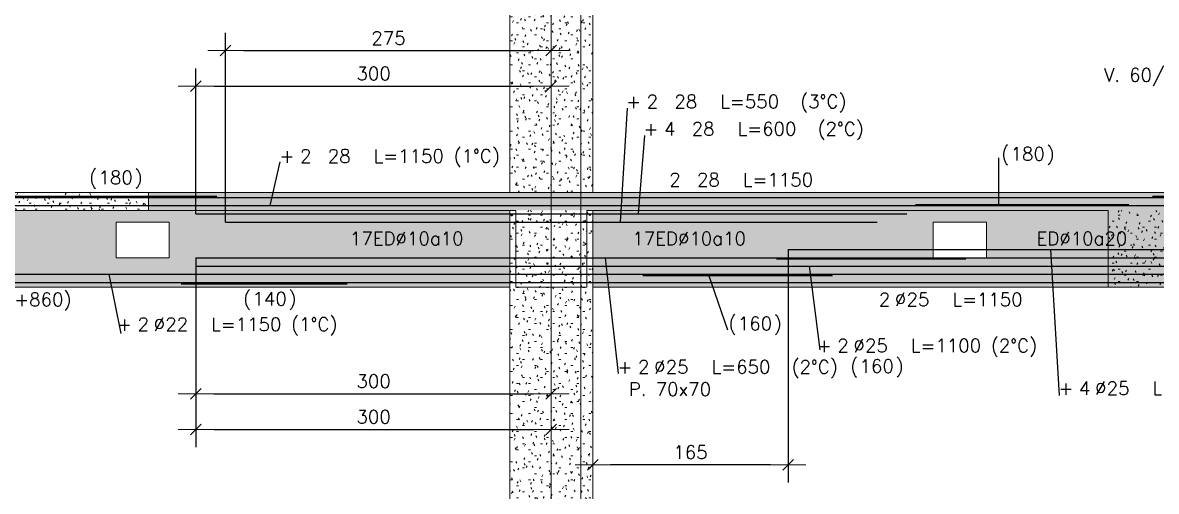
# Model space of a CAD drawing. Extents: x -3544 to 11711, y -11366 to 8565.
# Drawn here: x 941 to 1898, y 2371 to 2767 of the extents above; entities that cross this region are included whole.
import ezdxf
from ezdxf.enums import TextEntityAlignment as Align

# ---------------------------------------------------------------- set-up
doc = ezdxf.new("R2010")
doc.units = 0
doc.header["$LTSCALE"] = 30
doc.header["$MEASUREMENT"] = 0
doc.linetypes.add('EJE2$0$RLE-PROYECCION', pattern=[0.71438, 0.47625, -0.23813])
doc.layers.get('0').update_dxf_attribs({"linetype": 'CONTINUOUS'})
doc.layers.add('EJE2$0$RLA-ACHURADO', color=30, linetype='EJE2$0$RLE-PROYECCION', lineweight=15, transparency=0.7)
for name, color, linetype, lineweight in [('EJE2$0$RLA-CONTORNO', 30, 'CONTINUOUS', 15), ('EJE2$0$RLA-COTAS', 7, 'CONTINUOUS', 9), ('EJE2$0$RLA-EJES', 1, 'CONTINUOUS', 9), ('EJE2$0$RLA-TEXTOS-1', 9, 'CONTINUOUS', 9)]:
    doc.layers.add(name, color=color, linetype=linetype, lineweight=lineweight)
doc.layers.add('EJE2$0$RLA-FE', color=7, linetype='CONTINUOUS')
doc.layers.add('EJE2$0$RLA-TEXTOS-FE', color=9, linetype='CONTINUOUS')
doc.styles.add('EJE2$0$RomanS', font='romans.shx', dxfattribs={"height": 11.25})
doc.dimstyles.new('EJE2$0$ING-50', dxfattribs={"dimscale": 50, "dimtxt": 0.27, "dimasz": 0.3, "dimexe": 0, "dimexo": 0, "dimgap": 0.1, "dimtad": 1, "dimdec": 1, "dimzin": 12, "dimdsep": 46, "dimtxsty": 'EJE2$0$RomanS', "dimblk": 'EJE2$0$TICK1', "dimblk1": 'EJE2$0$TICK1', "dimblk2": 'EJE2$0$TICK1', "dimcen": 0.09, "dimclrd": 2, "dimclre": 1, "dimclrt": 3, "dimadec": 0, "dimazin": 0, "dimtfac": 1, "dimtdec": 0, "dimtix": 1, "dimtmove": 2, "dimatfit": 3, "dimldrblk": 'EJE2$0$TICK1', "dimfxl": 0, "dimfxlon": 1, "dimtolj": 1, "dimtzin": 0, "dimarcsym": 0})
pattern_1 = [(0, (-1898.762, -1266.802), (20.32, 5.08), [1.676, -13.564, 1.676, -13.564, -81.28]), (0, (-1898.762, -1266.802), (20.32, 5.08), [-30.48, 1.676, -28.804, 1.676, -13.564, -35.56]), (0, (-1898.762, -1266.802), (20.32, 5.08), [-76.2, 1.676, -8.484, 1.676, -23.724]), (120, (-1891.142, -1264.262), (-14.559409, 15.057636), [1.676, -13.564, 1.676, -13.564, -81.28]), (120, (-1891.142, -1264.262), (-14.559409, 15.057636), [-30.48, 1.676, -28.804, 1.676, -13.564, -35.56]), (120, (-1891.142, -1264.262), (-14.559409, 15.057636), [-76.2, 1.676, -8.484, 1.676, -23.724]), (240, (-1888.602, -1254.102), (-5.760591, -20.137636), [1.676, -13.564, 1.676, -13.564, -81.28]), (240, (-1888.602, -1254.102), (-5.760591, -20.137636), [-30.48, 1.676, -28.804, 1.676, -13.564, -35.56]), (240, (-1888.602, -1254.102), (-5.760591, -20.137636), [-76.2, 1.676, -8.484, 1.676, -23.724])]

# ---------------------------------------------------------------- blocks, each defined once
blk = doc.blocks.new('*U34')
at = {"layer": 'EJE2$0$RLA-FE'}
for p, q in [((0, -50), (0, 0)), ((0, 0), (668.21, 0)), ((668.21, 0), (718.21, 0)), ((718.21, 0), (750, 0)), ((750, 0), (750, 0))]:
    blk.add_line(p, q, dxfattribs=at)
at = {"layer": 'EJE2$0$RLA-FE', "color": 3, "style": 'EJE2$0$RomanS', "flags": 8}
for tag, p in [('F=', (283.44, 9.32)), ('NUM', (297.85, 9.32))]:
    blk.add_attdef(tag, text='', height=11.25, dxfattribs=at).set_placement(p, align=Align.RIGHT)
at = {"layer": 'EJE2$0$RLA-FE', "color": 3, "style": 'EJE2$0$RomanS'}
for tag, p, flags in [('PHI', (301.74, 9.54), 14), ('DIAM', (311.6, 9.32), 12), ('MINUS', (333.62, 9.32), 13), ('MARK', (347.01, 9.32), 13), ('TEXTO_FE1', (350.31, 9.32), 8), ('TEXTO_FE2', (417.83, 9.34), 8), ('TIPO', (373.8, -75.78), 13), ('NVECES', (359.93, -94.72), 13), ('NUMFE', (363.86, -114.48), 13), ('CAPA', (372.06, -133.6), 13), ('DESPLAZA', (278.34, -151.59), 13), ('ESPACIO', (284.39, -169.95), 13), ('CANT', (298.23, -188.75), 13)]:
    blk.add_attdef(tag, p, '', height=11.25, dxfattribs=dict(at, flags=flags))
blk = doc.blocks.new('*U228')
at = {"layer": 'EJE2$0$RLA-FE'}
blk.add_line((0, 0), (1068.21, 0), dxfattribs=at)
at = {"layer": 'EJE2$0$RLA-FE', "color": 3, "style": 'EJE2$0$RomanS', "flags": 8}
for tag, p in [('F=', (557.32, 9.32)), ('NUM', (571.73, 9.32))]:
    blk.add_attdef(tag, text='', height=11.25, dxfattribs=at).set_placement(p, align=Align.RIGHT)
at = {"layer": 'EJE2$0$RLA-FE', "color": 3, "style": 'EJE2$0$RomanS'}
for tag, p, flags in [('PHI', (575.63, 9.54), 14), ('DIAM', (585.48, 9.32), 12), ('MINUS', (607.5, 9.32), 13), ('MARK', (620.89, 9.32), 13), ('TEXTO_FE1', (624.19, 9.32), 8), ('TEXTO_FE2', (691.71, 9.34), 8), ('TIPO', (573.8, -75.78), 13), ('NVECES', (559.93, -94.72), 13), ('NUMFE', (563.86, -114.48), 13), ('CAPA', (572.06, -133.6), 13), ('DESPLAZA', (278.34, -151.59), 13), ('ESPACIO', (284.39, -169.95), 13), ('CANT', (298.23, -188.75), 13)]:
    blk.add_attdef(tag, p, '', height=11.25, dxfattribs=dict(at, flags=flags))
blk = doc.blocks.new('*U37')
at = {"layer": 'EJE2$0$RLA-FE', "color": 6}
blk.add_line((0, 1), (180, 1), dxfattribs=at)
at = {"layer": 'EJE2$0$RLA-FE', "color": 3, "style": 'EJE2$0$RomanS', "flags": 8}
for tag, p in [('(', (75.66, 11.14)), ('EMP', (94.68, 11.14)), (')', (113.99, 11.14))]:
    blk.add_attdef(tag, text='', height=11.25, dxfattribs=at).set_placement(p, align=Align.CENTER)
blk = doc.blocks.new('*U231')
at = {"layer": 'EJE2$0$RLA-FE'}
for q in [(0, 0), (1068.21, 0)]:
    blk.add_line((0, 0), q, dxfattribs=at)
at = {"layer": 'EJE2$0$RLA-FE', "color": 3, "style": 'EJE2$0$RomanS', "flags": 8}
for tag, p in [('F=', (589, 9.32)), ('NUM', (603.41, 9.32))]:
    blk.add_attdef(tag, text='', height=11.25, dxfattribs=at).set_placement(p, align=Align.RIGHT)
at = {"layer": 'EJE2$0$RLA-FE', "color": 3, "style": 'EJE2$0$RomanS'}
for tag, p, flags in [('PHI', (607.31, 9.54), 14), ('DIAM', (617.16, 9.32), 12), ('MINUS', (639.18, 9.32), 13), ('MARK', (652.58, 9.32), 13), ('TEXTO_FE1', (655.88, 9.32), 8), ('TEXTO_FE2', (723.4, 9.34), 8), ('TIPO', (573.8, -75.78), 13), ('NVECES', (559.93, -94.72), 13), ('NUMFE', (563.86, -114.48), 13), ('CAPA', (572.06, -133.6), 13), ('DESPLAZA', (278.34, -151.59), 13), ('ESPACIO', (284.39, -169.95), 13), ('CANT', (298.23, -188.75), 13)]:
    blk.add_attdef(tag, p, '', height=11.25, dxfattribs=dict(at, flags=flags))
blk = doc.blocks.new('*U227')
at = {"layer": 'EJE2$0$RLA-FE'}
for p, q in [((0, 0), (1068.21, 0)), ((1068.21, 0), (1118.21, 0)), ((1118.21, 0), (1150, 0)), ((1150, 0), (1150, 0))]:
    blk.add_line(p, q, dxfattribs=at)
at = {"layer": 'EJE2$0$RLA-FE', "color": 3, "style": 'EJE2$0$RomanS', "flags": 8}
for tag, p in [('F=', (445.62, 36.32)), ('NUM', (460.03, 36.32))]:
    blk.add_attdef(tag, text='', height=11.25, dxfattribs=at).set_placement(p, align=Align.RIGHT)
at = {"layer": 'EJE2$0$RLA-FE', "color": 3, "style": 'EJE2$0$RomanS'}
for tag, p, flags in [('PHI', (463.93, 36.54), 14), ('DIAM', (473.78, 36.32), 12), ('MINUS', (495.8, 36.32), 13), ('MARK', (509.19, 36.32), 13), ('TEXTO_FE1', (512.49, 36.32), 8), ('TEXTO_FE2', (580.02, 36.34), 8), ('TIPO', (573.8, -75.78), 13), ('NVECES', (559.93, -94.72), 13), ('NUMFE', (563.86, -114.48), 13), ('CAPA', (572.06, -133.6), 13), ('DESPLAZA', (278.34, -151.59), 13), ('ESPACIO', (284.39, -169.95), 13), ('CANT', (298.23, -188.75), 13)]:
    blk.add_attdef(tag, p, '', height=11.25, dxfattribs=dict(at, flags=flags))
blk = doc.blocks.new('*U43')
at = {"layer": 'EJE2$0$RLA-FE'}
for q in [(0, 0), (1068.21, 0)]:
    blk.add_line((0, 0), q, dxfattribs=at)
at = {"layer": 'EJE2$0$RLA-FE', "color": 3, "style": 'EJE2$0$RomanS', "flags": 8}
for tag, p in [('F=', (483.44, 36.32)), ('NUM', (497.85, 36.32))]:
    blk.add_attdef(tag, text='', height=11.25, dxfattribs=at).set_placement(p, align=Align.RIGHT)
at = {"layer": 'EJE2$0$RLA-FE', "color": 3, "style": 'EJE2$0$RomanS'}
for tag, p, flags in [('PHI', (501.74, 36.54), 14), ('DIAM', (511.6, 36.32), 12), ('MINUS', (533.62, 36.32), 13), ('MARK', (547.01, 36.32), 13), ('TEXTO_FE1', (550.31, 36.32), 8), ('TEXTO_FE2', (617.83, 36.34), 8), ('TIPO', (573.8, -75.78), 13), ('NVECES', (559.93, -94.72), 13), ('NUMFE', (563.86, -114.48), 13), ('CAPA', (572.06, -133.6), 13), ('DESPLAZA', (278.34, -151.59), 13), ('ESPACIO', (284.39, -169.95), 13), ('CANT', (298.23, -188.75), 13)]:
    blk.add_attdef(tag, p, '', height=11.25, dxfattribs=dict(at, flags=flags))
blk = doc.blocks.new('*U42')
at = {"layer": 'EJE2$0$RLA-FE', "color": 6}
blk.add_line((0, 1), (180, 1), dxfattribs=at)
at = {"layer": 'EJE2$0$RLA-FE', "color": 3, "style": 'EJE2$0$RomanS', "flags": 8}
for tag, p in [('(', (75.66, 38.14)), ('EMP', (94.68, 38.14)), (')', (113.99, 38.14))]:
    blk.add_attdef(tag, text='', height=11.25, dxfattribs=at).set_placement(p, align=Align.CENTER)
blk = doc.blocks.new('*U229')
at = {"layer": 'EJE2$0$RLA-FE'}
for p, q in [((0, 0), (0, 0)), ((0, 0), (518.21, 0)), ((518.21, 0), (568.21, 0)), ((568.21, 0), (600, 0)), ((600, 0), (600, 0))]:
    blk.add_line(p, q, dxfattribs=at)
at = {"layer": 'EJE2$0$RLA-FE', "color": 3, "style": 'EJE2$0$RomanS', "flags": 8}
for tag, p in [('F=', (390.37, 66.32)), ('NUM', (404.78, 66.32))]:
    blk.add_attdef(tag, text='', height=11.25, dxfattribs=at).set_placement(p, align=Align.RIGHT)
at = {"layer": 'EJE2$0$RLA-FE', "color": 3, "style": 'EJE2$0$RomanS'}
for tag, p, flags in [('PHI', (408.68, 66.54), 14), ('DIAM', (418.53, 66.32), 12), ('MINUS', (440.55, 66.32), 13), ('MARK', (453.95, 66.32), 13), ('TEXTO_FE1', (457.25, 66.32), 8), ('TEXTO_FE2', (524.77, 66.34), 8), ('TIPO', (298.8, -75.78), 13), ('NVECES', (284.93, -94.72), 13), ('NUMFE', (288.86, -114.48), 13), ('CAPA', (297.06, -133.6), 13), ('DESPLAZA', (278.34, -151.59), 13), ('ESPACIO', (284.39, -169.95), 13), ('CANT', (298.23, -188.75), 13)]:
    blk.add_attdef(tag, p, '', height=11.25, dxfattribs=dict(at, flags=flags))
blk = doc.blocks.new('EJE2$0$TICK1')
for points in [[(-1, 0), (1, 0)], [(-0.3, -0.3), (0.3, 0.3)]]:
    blk.add_lwpolyline(points)
blk = doc.blocks.new('*D99')
at = {"layer": 'EJE2$0$RLA-COTAS', "color": 2, "lineweight": -2, "transparency": 16777216}
blk.add_line((-1679.52, 481), (-1409.52, 481), dxfattribs=at)
at = {"layer": 'EJE2$0$RLA-COTAS', "color": 2, "lineweight": -2, "transparency": 16777216, "xscale": 15, "yscale": 15, "zscale": 15, "rotation": 180}
blk.add_blockref('EJE2$0$TICK1', (-1694.52, 481), dxfattribs=at)
at = {"layer": 'EJE2$0$RLA-COTAS', "color": 2, "lineweight": -2, "transparency": 16777216, "xscale": 15, "yscale": 15, "zscale": 15}
blk.add_blockref('EJE2$0$TICK1', (-1394.52, 481), dxfattribs=at)
at = {"layer": 'EJE2$0$RLA-COTAS', "color": 3, "transparency": 16777216, "insert": (-1544.52, 491.62), "char_height": 11.25, "attachment_point": 5, "style": 'EJE2$0$RomanS'}
blk.add_mtext('\\A1;300', dxfattribs=at)
blk = doc.blocks.new('*U230')
at = {"layer": 'EJE2$0$RLA-FE'}
for p, q in [((0, 0), (0, 0)), ((0, 0), (468.21, 0)), ((468.21, 0), (518.21, 0)), ((518.21, 0), (550, 0)), ((550, 0), (550, 0))]:
    blk.add_line(p, q, dxfattribs=at)
at = {"layer": 'EJE2$0$RLA-FE', "color": 3, "style": 'EJE2$0$RomanS', "flags": 8}
for tag, p in [('F=', (350.75, 96.32)), ('NUM', (365.16, 96.32))]:
    blk.add_attdef(tag, text='', height=11.25, dxfattribs=at).set_placement(p, align=Align.RIGHT)
at = {"layer": 'EJE2$0$RLA-FE', "color": 3, "style": 'EJE2$0$RomanS'}
for tag, p, flags in [('PHI', (369.06, 96.54), 14), ('DIAM', (378.91, 96.32), 12), ('MINUS', (400.93, 96.32), 13), ('MARK', (414.32, 96.32), 13), ('TEXTO_FE1', (417.62, 96.32), 8), ('TEXTO_FE2', (485.15, 96.34), 8), ('TIPO', (273.8, -75.78), 13), ('NVECES', (259.93, -94.72), 13), ('NUMFE', (263.86, -114.48), 13), ('CAPA', (272.06, -133.6), 13), ('DESPLAZA', (278.34, -151.59), 13), ('ESPACIO', (284.39, -169.95), 13), ('CANT', (298.23, -188.75), 13)]:
    blk.add_attdef(tag, p, '', height=11.25, dxfattribs=dict(at, flags=flags))
blk = doc.blocks.new('*D100')
at = {"layer": 'EJE2$0$RLA-COTAS', "color": 2, "lineweight": -2, "transparency": 16777216}
blk.add_line((-1654.52, 511), (-1409.52, 511), dxfattribs=at)
at = {"layer": 'EJE2$0$RLA-COTAS', "color": 2, "lineweight": -2, "transparency": 16777216, "xscale": 15, "yscale": 15, "zscale": 15, "rotation": 180}
blk.add_blockref('EJE2$0$TICK1', (-1669.52, 511), dxfattribs=at)
at = {"layer": 'EJE2$0$RLA-COTAS', "color": 2, "lineweight": -2, "transparency": 16777216, "xscale": 15, "yscale": 15, "zscale": 15}
blk.add_blockref('EJE2$0$TICK1', (-1394.52, 511), dxfattribs=at)
at = {"layer": 'EJE2$0$RLA-COTAS', "color": 3, "transparency": 16777216, "insert": (-1532.02, 521.62), "char_height": 11.25, "attachment_point": 5, "style": 'EJE2$0$RomanS'}
blk.add_mtext('\\A1;275', dxfattribs=at)
blk = doc.blocks.new('*U214')
at = {"layer": 'EJE2$0$RLA-FE'}
for p, q in [((0, 40), (0, 0)), ((80.28, 0), (858.49, 0)), ((828.21, 0), (860, 0)), ((858.49, 0), (908.49, 0)), ((860, 0), (860, 0))]:
    blk.add_line(p, q, dxfattribs=at)
at = {"layer": 'EJE2$0$RLA-FE', "color": 3, "style": 'EJE2$0$RomanS', "flags": 8}
for tag, p in [('F=', (338.44, -19.89)), ('NUM', (352.85, -19.89))]:
    blk.add_attdef(tag, text='', height=11.25, dxfattribs=at).set_placement(p, align=Align.RIGHT)
at = {"layer": 'EJE2$0$RLA-FE', "color": 3, "style": 'EJE2$0$RomanS'}
for tag, p, flags in [('DIAM', (366.6, -19.89), 12), ('MINUS', (388.62, -19.89), 13), ('MARK', (402.01, -19.89), 13), ('TEXTO_FE1', (405.31, -19.89), 8), ('PHI', (437.02, -19.68), 12), ('TEXTO_FE2', (472.83, -19.88), 8), ('TIPO', (428.8, -57.92), 13), ('NVECES', (414.93, -76.86), 13), ('NUMFE', (418.86, -96.62), 13), ('CAPA', (427.06, -115.74), 13), ('DESPLAZA', (277.18, -134.17), 13), ('ESPACIO', (283.22, -152.53), 13), ('CANT', (297.06, -171.33), 13)]:
    blk.add_attdef(tag, p, '', height=11.25, dxfattribs=dict(at, flags=flags))
blk = doc.blocks.new('*U56')
at = {"layer": 'EJE2$0$RLA-FE', "color": 6}
blk.add_line((0, -1), (140, -1), dxfattribs=at)
at = {"layer": 'EJE2$0$RLA-FE', "color": 3, "style": 'EJE2$0$RomanS', "flags": 8}
for tag, p in [('(', (55.66, -19.26)), ('EMP', (74.68, -19.26)), (')', (93.99, -19.26))]:
    blk.add_attdef(tag, text='', height=11.25, dxfattribs=at).set_placement(p, align=Align.CENTER)
blk = doc.blocks.new('*U64')
at = {"layer": 'EJE2$0$RLA-FE'}
for p, q in [((0, 0), (918.21, 0)), ((918.21, 0), (968.21, 0)), ((968.21, 0), (1000, 0)), ((1000, 0), (1000, 0))]:
    blk.add_line(p, q, dxfattribs=at)
at = {"layer": 'EJE2$0$RLA-FE', "color": 3, "style": 'EJE2$0$RomanS', "flags": 8}
for tag, p in [('F=', (408.44, -47.89)), ('NUM', (422.85, -47.89))]:
    blk.add_attdef(tag, text='', height=11.25, dxfattribs=at).set_placement(p, align=Align.RIGHT)
at = {"layer": 'EJE2$0$RLA-FE', "color": 3, "style": 'EJE2$0$RomanS'}
for tag, p, flags in [('PHI', (426.74, -47.68), 12), ('DIAM', (436.6, -47.89), 12), ('MINUS', (458.62, -47.89), 13), ('MARK', (472.01, -47.89), 13), ('TEXTO_FE1', (475.31, -47.89), 8), ('TEXTO_FE2', (542.83, -47.88), 8), ('TIPO', (498.8, -57.92), 13), ('NVECES', (484.93, -76.86), 13), ('NUMFE', (488.86, -96.62), 13), ('CAPA', (497.06, -115.74), 13), ('DESPLAZA', (277.18, -134.17), 13), ('ESPACIO', (283.22, -152.53), 13), ('CANT', (297.06, -171.33), 13)]:
    blk.add_attdef(tag, p, '', height=11.25, dxfattribs=dict(at, flags=flags))
blk = doc.blocks.new('*U60')
at = {"layer": 'EJE2$0$RLA-FE'}
for q in [(0, 0), (1068.21, 0)]:
    blk.add_line((0, 0), q, dxfattribs=at)
at = {"layer": 'EJE2$0$RLA-FE', "color": 3, "style": 'EJE2$0$RomanS', "flags": 8}
for tag, p in [('F=', (483.44, -47.89)), ('NUM', (497.85, -47.89))]:
    blk.add_attdef(tag, text='', height=11.25, dxfattribs=at).set_placement(p, align=Align.RIGHT)
at = {"layer": 'EJE2$0$RLA-FE', "color": 3, "style": 'EJE2$0$RomanS'}
for tag, p, flags in [('PHI', (501.74, -47.68), 12), ('DIAM', (511.6, -47.89), 12), ('MINUS', (533.62, -47.89), 13), ('MARK', (547.01, -47.89), 13), ('TEXTO_FE1', (550.31, -47.89), 8), ('TEXTO_FE2', (617.83, -47.88), 8), ('TIPO', (573.8, -57.92), 13), ('NVECES', (559.93, -76.86), 13), ('NUMFE', (563.86, -96.62), 13), ('CAPA', (572.06, -115.74), 13), ('DESPLAZA', (277.18, -134.17), 13), ('ESPACIO', (283.22, -152.53), 13), ('CANT', (297.06, -171.33), 13)]:
    blk.add_attdef(tag, p, '', height=11.25, dxfattribs=dict(at, flags=flags))
blk = doc.blocks.new('*U216')
at = {"layer": 'EJE2$0$RLA-FE'}
for q in [(0, 0), (1068.21, 0)]:
    blk.add_line((0, 0), q, dxfattribs=at)
at = {"layer": 'EJE2$0$RLA-FE', "color": 3, "style": 'EJE2$0$RomanS', "flags": 8}
for tag, p in [('F=', (584.22, -19.89)), ('NUM', (598.63, -19.89))]:
    blk.add_attdef(tag, text='', height=11.25, dxfattribs=at).set_placement(p, align=Align.RIGHT)
at = {"layer": 'EJE2$0$RLA-FE', "color": 3, "style": 'EJE2$0$RomanS'}
for tag, p, flags in [('PHI', (602.53, -19.68), 12), ('DIAM', (612.38, -19.89), 12), ('MINUS', (634.4, -19.89), 13), ('MARK', (647.8, -19.89), 13), ('TEXTO_FE1', (651.1, -19.89), 8), ('TEXTO_FE2', (718.62, -19.88), 8), ('TIPO', (573.8, -57.92), 13), ('NVECES', (559.93, -76.86), 13), ('NUMFE', (563.86, -96.62), 13), ('CAPA', (572.06, -115.74), 13), ('DESPLAZA', (277.18, -134.17), 13), ('ESPACIO', (283.22, -152.53), 13), ('CANT', (297.06, -171.33), 13)]:
    blk.add_attdef(tag, p, '', height=11.25, dxfattribs=dict(at, flags=flags))
blk = doc.blocks.new('*U217')
at = {"layer": 'EJE2$0$RLA-FE'}
for q in [(0, 0), (1118.21, 0)]:
    blk.add_line((0, 0), q, dxfattribs=at)
at = {"layer": 'EJE2$0$RLA-FE', "color": 3, "style": 'EJE2$0$RomanS'}
for tag, p, flags in [('TIPO', (598.8, -57.92), 13), ('PHI', (554.97, -72.68), 12), ('DIAM', (564.82, -72.89), 12), ('NVECES', (584.93, -76.86), 13), ('MINUS', (586.84, -72.89), 13), ('MARK', (600.23, -72.89), 13), ('TEXTO_FE1', (603.53, -72.89), 8), ('TEXTO_FE2', (671.05, -72.88), 8), ('NUMFE', (588.86, -96.62), 13), ('CAPA', (597.06, -115.74), 13), ('DESPLAZA', (277.18, -134.17), 13), ('ESPACIO', (283.22, -152.53), 13), ('CANT', (297.06, -171.33), 13)]:
    blk.add_attdef(tag, p, '', height=11.25, dxfattribs=dict(at, flags=flags))
at = {"layer": 'EJE2$0$RLA-FE', "color": 3, "style": 'EJE2$0$RomanS', "flags": 8}
for tag, p in [('F=', (536.66, -72.89)), ('NUM', (551.07, -72.89))]:
    blk.add_attdef(tag, text='', height=11.25, dxfattribs=at).set_placement(p, align=Align.RIGHT)
blk = doc.blocks.new('*D96')
at = {"layer": 'EJE2$0$RLA-COTAS', "color": 2, "lineweight": -2, "transparency": 16777216}
blk.add_line((-1679.52, 221), (-1409.52, 221), dxfattribs=at)
at = {"layer": 'EJE2$0$RLA-COTAS', "color": 2, "lineweight": -2, "transparency": 16777216, "xscale": 15, "yscale": 15, "zscale": 15, "rotation": 180}
blk.add_blockref('EJE2$0$TICK1', (-1694.52, 221), dxfattribs=at)
at = {"layer": 'EJE2$0$RLA-COTAS', "color": 2, "lineweight": -2, "transparency": 16777216, "xscale": 15, "yscale": 15, "zscale": 15}
blk.add_blockref('EJE2$0$TICK1', (-1394.52, 221), dxfattribs=at)
at = {"layer": 'EJE2$0$RLA-COTAS', "color": 3, "transparency": 16777216, "insert": (-1544.52, 231.62), "char_height": 11.25, "attachment_point": 5, "style": 'EJE2$0$RomanS'}
blk.add_mtext('\\A1;300', dxfattribs=at)
blk = doc.blocks.new('*U215')
at = {"layer": 'EJE2$0$RLA-FE'}
for p, q in [((0, 0), (0, 0)), ((0, 0), (568.21, 0)), ((568.21, 0), (618.21, 0)), ((618.21, 0), (650, 0)), ((650, 0), (650, 0))]:
    blk.add_line(p, q, dxfattribs=at)
at = {"layer": 'EJE2$0$RLA-FE', "color": 3, "style": 'EJE2$0$RomanS'}
for tag, p, flags in [('TIPO', (323.8, -57.92), 13), ('NVECES', (309.93, -76.86), 13), ('NUMFE', (313.86, -96.62), 13), ('PHI', (386.74, -97.68), 12), ('DIAM', (396.6, -97.89), 12), ('MINUS', (418.61, -97.89), 13), ('MARK', (432.01, -97.89), 13), ('TEXTO_FE1', (435.31, -97.89), 8), ('TEXTO_FE2', (502.83, -97.88), 8), ('CAPA', (322.06, -115.74), 13), ('DESPLAZA', (277.18, -134.17), 13), ('ESPACIO', (283.22, -152.53), 13), ('CANT', (297.06, -171.33), 13)]:
    blk.add_attdef(tag, p, '', height=11.25, dxfattribs=dict(at, flags=flags))
at = {"layer": 'EJE2$0$RLA-FE', "color": 3, "style": 'EJE2$0$RomanS', "flags": 8}
for tag, p in [('F=', (368.44, -97.89)), ('NUM', (382.84, -97.89))]:
    blk.add_attdef(tag, text='', height=11.25, dxfattribs=at).set_placement(p, align=Align.RIGHT)
blk = doc.blocks.new('*D97')
at = {"layer": 'EJE2$0$RLA-COTAS', "color": 2, "lineweight": -2, "transparency": 16777216}
blk.add_line((-1679.52, 191), (-1409.52, 191), dxfattribs=at)
at = {"layer": 'EJE2$0$RLA-COTAS', "color": 2, "lineweight": -2, "transparency": 16777216, "xscale": 15, "yscale": 15, "zscale": 15, "rotation": 180}
blk.add_blockref('EJE2$0$TICK1', (-1694.52, 191), dxfattribs=at)
at = {"layer": 'EJE2$0$RLA-COTAS', "color": 2, "lineweight": -2, "transparency": 16777216, "xscale": 15, "yscale": 15, "zscale": 15}
blk.add_blockref('EJE2$0$TICK1', (-1394.52, 191), dxfattribs=at)
at = {"layer": 'EJE2$0$RLA-COTAS', "color": 3, "transparency": 16777216, "insert": (-1544.52, 201.62), "char_height": 11.25, "attachment_point": 5, "style": 'EJE2$0$RomanS'}
blk.add_mtext('\\A1;300', dxfattribs=at)
blk = doc.blocks.new('*U219')
at = {"layer": 'EJE2$0$RLA-FE'}
for q in [(0, 0), (1118.21, 0)]:
    blk.add_line((0, 0), q, dxfattribs=at)
at = {"layer": 'EJE2$0$RLA-FE', "color": 3, "style": 'EJE2$0$RomanS'}
for tag, p, flags in [('TIPO', (598.8, -57.92), 13), ('NVECES', (584.93, -76.86), 13), ('NUMFE', (588.86, -96.62), 13), ('PHI', (506.64, -97.68), 12), ('DIAM', (516.49, -97.89), 12), ('MINUS', (538.51, -97.89), 13), ('MARK', (551.9, -97.89), 13), ('TEXTO_FE1', (555.21, -97.89), 8), ('TEXTO_FE2', (622.73, -97.88), 8), ('CAPA', (597.06, -115.74), 13), ('DESPLAZA', (277.18, -134.17), 13), ('ESPACIO', (283.22, -152.53), 13), ('CANT', (297.06, -171.33), 13)]:
    blk.add_attdef(tag, p, '', height=11.25, dxfattribs=dict(at, flags=flags))
at = {"layer": 'EJE2$0$RLA-FE', "color": 3, "style": 'EJE2$0$RomanS', "flags": 8}
for tag, p in [('F=', (488.33, -97.89)), ('NUM', (502.74, -97.89))]:
    blk.add_attdef(tag, text='', height=11.25, dxfattribs=at).set_placement(p, align=Align.RIGHT)
blk = doc.blocks.new('*U75')
at = {"layer": 'EJE2$0$RLA-FE', "color": 6}
blk.add_line((0, -1), (160, -1), dxfattribs=at)
at = {"layer": 'EJE2$0$RLA-FE', "color": 3, "style": 'EJE2$0$RomanS', "flags": 8}
for tag, p in [('(', (65.66, -97.26)), ('EMP', (84.68, -97.26)), (')', (103.99, -97.26))]:
    blk.add_attdef(tag, text='', height=11.25, dxfattribs=at).set_placement(p, align=Align.CENTER)
blk = doc.blocks.new('*U218')
at = {"layer": 'EJE2$0$RLA-FE'}
for p, q in [((0, 0), (0, 0)), ((0, 0), (518.21, 0)), ((518.21, 0), (568.21, 0)), ((568.21, 0), (600, 0)), ((600, 0), (600, 0))]:
    blk.add_line(p, q, dxfattribs=at)
at = {"layer": 'EJE2$0$RLA-FE', "color": 3, "style": 'EJE2$0$RomanS'}
for tag, p, flags in [('TIPO', (298.8, -57.92), 13), ('NVECES', (284.93, -76.86), 13), ('NUMFE', (288.86, -96.62), 13), ('CAPA', (297.06, -115.74), 13), ('PHI', (258.98, -122.68), 12), ('DIAM', (268.84, -122.89), 12), ('MINUS', (290.85, -122.89), 13), ('MARK', (304.25, -122.89), 13), ('TEXTO_FE1', (307.55, -122.89), 8), ('TEXTO_FE2', (375.07, -122.88), 8), ('DESPLAZA', (277.18, -134.17), 13), ('ESPACIO', (283.22, -152.53), 13), ('CANT', (297.06, -171.33), 13)]:
    blk.add_attdef(tag, p, '', height=11.25, dxfattribs=dict(at, flags=flags))
at = {"layer": 'EJE2$0$RLA-FE', "color": 3, "style": 'EJE2$0$RomanS', "flags": 8}
for tag, p in [('F=', (240.68, -122.89)), ('NUM', (255.08, -122.89))]:
    blk.add_attdef(tag, text='', height=11.25, dxfattribs=at).set_placement(p, align=Align.RIGHT)
blk = doc.blocks.new('*D94')
at = {"layer": 'EJE2$0$RLA-COTAS', "color": 2, "lineweight": -2, "transparency": 16777216}
blk.add_line((-1209.52, 161), (-1344.52, 161), dxfattribs=at)
at = {"layer": 'EJE2$0$RLA-COTAS', "color": 2, "lineweight": -2, "transparency": 16777216, "xscale": 15, "yscale": 15, "zscale": 15, "rotation": 180}
blk.add_blockref('EJE2$0$TICK1', (-1359.52, 161), dxfattribs=at)
at = {"layer": 'EJE2$0$RLA-COTAS', "color": 2, "lineweight": -2, "transparency": 16777216, "xscale": 15, "yscale": 15, "zscale": 15}
blk.add_blockref('EJE2$0$TICK1', (-1194.52, 161), dxfattribs=at)
at = {"layer": 'EJE2$0$RLA-COTAS', "color": 3, "transparency": 16777216, "insert": (-1277.02, 171.62), "char_height": 11.25, "attachment_point": 5, "style": 'EJE2$0$RomanS'}
blk.add_mtext('\\A1;165', dxfattribs=at)
blk = doc.blocks.new('*U130')
at = {"layer": 'EJE2$0$RLA-FE', "color": 6}
blk.add_line((0, -1), (160, -1), dxfattribs=at)
at = {"layer": 'EJE2$0$RLA-FE', "color": 3, "style": 'EJE2$0$RomanS', "flags": 8}
for tag, p in [('(', (75.66, -47.26)), ('EMP', (94.68, -47.26)), (')', (113.99, -47.26))]:
    blk.add_attdef(tag, text='', height=11.25, dxfattribs=at).set_placement(p, align=Align.CENTER)
blk = doc.blocks.new('EJE2')
at = {"layer": 'EJE2$0$RLA-ACHURADO'}
h = blk.add_hatch(dxfattribs=at)
h.set_pattern_fill('FP_1', color=256, style=0, pattern_type=2)
h.set_pattern_definition(pattern_1)
h.paths.add_polyline_path([(-1423.06, 391), (-1359.52, 391), (-1359.52, 772), (-1364.52, 772), (-1364.52, 707), (-1424.52, 707), (-1424.52, 772), (-1429.52, 772), (-1429.52, 391), (-1424.52, 391)], flags=0)
h = blk.add_hatch(dxfattribs=at)
h.set_pattern_fill('FP_1', color=256, style=0, pattern_type=2)
h.set_pattern_definition(pattern_1)
h.paths.add_polyline_path([(-30.16, 376), (2140.48, 376), (2140.48, 391), (-1734.52, 391), (-1734.52, 376), (-726.61, 376)], flags=0)
h.paths.add_polyline_path([(-2429.52, 376), (-2054.52, 376), (-2054.52, 391), (-2429.52, 391)], flags=0)
h = blk.add_hatch(dxfattribs=at)
h.set_pattern_fill('FP_1', color=256, style=0, pattern_type=2)
h.set_pattern_definition(pattern_1)
h.paths.add_polyline_path([(-1734.52, 376), (-1734.52, 391), (-2054.52, 391), (-2054.52, 376)], flags=0)
h = blk.add_hatch(dxfattribs=at)
h.set_pattern_fill('FP_1', color=256, style=0, pattern_type=2)
h.set_pattern_definition([(0, (-1898.762, -2071.1674), (20.32, 5.08), [1.676, -13.564, 1.676, -13.564, -81.28]), (0, (-1898.762, -2071.1674), (20.32, 5.08), [-30.48, 1.676, -28.804, 1.676, -13.564, -35.56]), (0, (-1898.762, -2071.1674), (20.32, 5.08), [-76.2, 1.676, -8.484, 1.676, -23.724]), (120, (-1891.142, -2068.6274), (-14.559409, 15.057636), [1.676, -13.564, 1.676, -13.564, -81.28]), (120, (-1891.142, -2068.6274), (-14.559409, 15.057636), [-30.48, 1.676, -28.804, 1.676, -13.564, -35.56]), (120, (-1891.142, -2068.6274), (-14.559409, 15.057636), [-76.2, 1.676, -8.484, 1.676, -23.724]), (240, (-1888.602, -2058.4674), (-5.760591, -20.137636), [1.676, -13.564, 1.676, -13.564, -81.28]), (240, (-1888.602, -2058.4674), (-5.760591, -20.137636), [-30.48, 1.676, -28.804, 1.676, -13.564, -35.56]), (240, (-1888.602, -2058.4674), (-5.760591, -20.137636), [-76.2, 1.676, -8.484, 1.676, -23.724])])
h.paths.add_polyline_path([(-1762.02, 366), (-1717.02, 366), (-1717.02, 336), (-1762.02, 336)])
h.paths.add_polyline_path([(-1429.52, 311), (-1429.52, 376), (-2359.52, 376), (-2359.52, 311)])
h.paths.add_polyline_path([(-2027.02, 366), (-2027.02, 336), (-2072.02, 336), (-2072.02, 366)])
h = blk.add_hatch(dxfattribs=at)
h.set_pattern_fill('FP_1', color=256, style=0, pattern_type=2)
h.set_pattern_definition(pattern_1)
h.paths.add_polyline_path([(-1359.52, -5), (-1359.52, 376), (-1364.52, 376), (-1364.52, 311), (-1424.52, 311), (-1424.52, 376), (-1429.52, 376), (-1429.52, -5), (-1423.06, -5)], flags=0)
h = blk.add_hatch(dxfattribs=at)
h.set_pattern_fill('FP_1', color=256, style=0, pattern_type=2)
h.set_pattern_definition(pattern_1)
h.paths.add_polyline_path([(-1424.52, 311), (-1364.52, 311), (-1364.52, 376), (-1424.52, 376)], flags=0)
h = blk.add_hatch(dxfattribs=at)
h.set_pattern_fill('FP_1', color=256, style=0, pattern_type=2)
h.set_pattern_definition([(0, (-898.762, -2071.1674), (20.32, 5.08), [1.676, -13.564, 1.676, -13.564, -81.28]), (0, (-898.762, -2071.1674), (20.32, 5.08), [-30.48, 1.676, -28.804, 1.676, -13.564, -35.56]), (0, (-898.762, -2071.1674), (20.32, 5.08), [-76.2, 1.676, -8.484, 1.676, -23.724]), (120, (-891.142, -2068.6274), (-14.559409, 15.057636), [1.676, -13.564, 1.676, -13.564, -81.28]), (120, (-891.142, -2068.6274), (-14.559409, 15.057636), [-30.48, 1.676, -28.804, 1.676, -13.564, -35.56]), (120, (-891.142, -2068.6274), (-14.559409, 15.057636), [-76.2, 1.676, -8.484, 1.676, -23.724]), (240, (-888.602, -2058.4674), (-5.760591, -20.137636), [1.676, -13.564, 1.676, -13.564, -81.28]), (240, (-888.602, -2058.4674), (-5.760591, -20.137636), [-30.48, 1.676, -28.804, 1.676, -13.564, -35.56]), (240, (-888.602, -2058.4674), (-5.760591, -20.137636), [-76.2, 1.676, -8.484, 1.676, -23.724])])
h.paths.add_polyline_path([(-762.02, 366), (-717.02, 366), (-717.02, 336), (-762.02, 336)])
h.paths.add_polyline_path([(-429.52, 311), (-429.52, 376), (-1359.52, 376), (-1359.52, 311)])
h.paths.add_polyline_path([(-1027.02, 366), (-1027.02, 336), (-1072.02, 336), (-1072.02, 366)])
h = blk.add_hatch(dxfattribs=at)
h.set_pattern_fill('FP_1', color=256, style=0, pattern_type=2)
h.set_pattern_definition(pattern_1)
h.paths.add_polyline_path([(-864.52, 311), (-864.52, 376), (-924.52, 376), (-924.52, 311)], flags=0)
at = {"layer": 'EJE2$0$RLA-CONTORNO'}
for p, q in [((-1429.52, 391), (-1429.52, 772)), ((-1359.52, 391), (-1359.52, 772)), ((-2054.52, 391), (-1734.52, 391)), ((2140.48, 391), (-1734.52, 391)), ((-1734.52, 391), (-1734.52, 376)), ((-1734.52, 376), (-2054.52, 376)), ((-1734.52, 376), (-1424.52, 376)), ((-1429.52, -5), (-1429.52, 376)), ((-1424.52, 376), (-1424.52, 311)), ((-1364.52, 376), (-924.52, 376)), ((-1364.52, 311), (-1364.52, 376)), ((-1359.52, -5), (-1359.52, 376)), ((-924.52, 376), (-924.52, 311)), ((-2359.52, 311), (-1429.52, 311)), ((-1424.52, 311), (-1364.52, 311)), ((-1359.52, 311), (-924.52, 311)), ((-924.52, 311), (-864.52, 311))]:
    blk.add_line(p, q, dxfattribs=at)
for points in [[(-1762.02, 336), (-1717.02, 336), (-1717.02, 366), (-1762.02, 366)], [(-1072.02, 336), (-1027.02, 336), (-1027.02, 366), (-1072.02, 366)]]:
    blk.add_lwpolyline(points, close=True, dxfattribs=at)
at = {"layer": 'EJE2$0$RLA-EJES'}
for p, q in [((-1394.52, -973.11), (-1394.52, 1460.5)), ((-1369.52, -973.11), (-1369.52, 1445.85))]:
    blk.add_line(p, q, dxfattribs=at)
at = {"layer": 'EJE2$0$RLA-FE', "color": 1}
for p, q in [((-1669.52, 366), (-1669.52, 526)), ((-1694.52, 373), (-1694.52, 496)), ((-1694.52, 336), (-1694.52, 176)), ((-1194.52, 343), (-1194.52, 146)), ((-1694.52, 329), (-1694.52, 206))]:
    blk.add_line(p, q, dxfattribs=at)
at = {"layer": 'EJE2$0$RLA-FE', "color": 2}
for p, q in [((-1330.55, 462.32), (-1336.52, 366)), ((-1315.93, 439.32), (-1321.18, 373)), ((-1623.76, 417.13), (-1632.16, 380)), ((-1017.1, 420.53), (-1017.1, 380)), ((-1337.87, 238.11), (-1348.68, 336)), ((-965.51, 219.53), (-972.82, 343)), ((-1167.48, 258.24), (-1176.52, 329)), ((-1757.77, 272.04), (-1767.86, 322)), ((-1245.63, 274.74), (-1261.92, 322))]:
    blk.add_line(p, q, dxfattribs=at)
at = {"layer": 'EJE2$0$RLA-FE'}
ref = blk.add_blockref('*U230', (-1669.52, 366), dxfattribs=at)
ref.add_attrib('DIAM', '28', (-1290.61, 462.32), dxfattribs={"color": 3, "height": 11.25, "style": 'EJE2$0$RomanS'})
ref.add_attrib('NUM', '2', dxfattribs={"color": 3, "height": 11.25, "style": 'EJE2$0$RomanS'}).set_placement((-1304.36, 462.32), align=Align.RIGHT)
ref.add_attrib('TEXTO_FE1', 'L=550', (-1251.89, 462.32), dxfattribs={"color": 3, "height": 11.25, "style": 'EJE2$0$RomanS'})
ref.add_attrib('TEXTO_FE2', '(3°C)', (-1184.37, 462.34), dxfattribs={"color": 3, "height": 11.25, "style": 'EJE2$0$RomanS'})
ref.add_attrib('F=', '+', dxfattribs={"color": 3, "height": 11.25, "style": 'EJE2$0$RomanS'}).set_placement((-1318.77, 462.32), align=Align.RIGHT)
ref = blk.add_blockref('*U229', (-1694.52, 373), dxfattribs=at)
ref.add_attrib('DIAM', '28', (-1275.98, 439.32), dxfattribs={"color": 3, "height": 11.25, "style": 'EJE2$0$RomanS'})
ref.add_attrib('NUM', '4', dxfattribs={"color": 3, "height": 11.25, "style": 'EJE2$0$RomanS'}).set_placement((-1289.74, 439.32), align=Align.RIGHT)
ref.add_attrib('TEXTO_FE1', 'L=600', (-1237.27, 439.32), dxfattribs={"color": 3, "height": 11.25, "style": 'EJE2$0$RomanS'})
ref.add_attrib('TEXTO_FE2', '(2°C)', (-1169.75, 439.34), dxfattribs={"color": 3, "height": 11.25, "style": 'EJE2$0$RomanS'})
ref.add_attrib('F=', '+', dxfattribs={"color": 3, "height": 11.25, "style": 'EJE2$0$RomanS'}).set_placement((-1304.14, 439.32), align=Align.RIGHT)
ref = blk.add_blockref('*U42', (-1087.02, 380), dxfattribs=at)
ref.add_attrib('EMP', '180', dxfattribs={"color": 3, "height": 11.25, "style": 'EJE2$0$RomanS'}).set_placement((-992.34, 418.14), align=Align.CENTER)
ref.add_attrib('(', '(', dxfattribs={"color": 3, "height": 11.25, "style": 'EJE2$0$RomanS'}).set_placement((-1011.36, 418.14), align=Align.CENTER)
ref.add_attrib(')', ')', dxfattribs={"color": 3, "height": 11.25, "style": 'EJE2$0$RomanS'}).set_placement((-973.02, 418.14), align=Align.CENTER)
ref = blk.add_blockref('*U227', (-2057.02, 380), dxfattribs=at)
ref.add_attrib('DIAM', '28', (-1583.24, 416.32), dxfattribs={"color": 3, "height": 11.25, "style": 'EJE2$0$RomanS'})
ref.add_attrib('NUM', '2', dxfattribs={"color": 3, "height": 11.25, "style": 'EJE2$0$RomanS'}).set_placement((-1596.99, 416.32), align=Align.RIGHT)
ref.add_attrib('TEXTO_FE1', 'L=1150', (-1544.53, 416.32), dxfattribs={"color": 3, "height": 11.25, "style": 'EJE2$0$RomanS'})
ref.add_attrib('TEXTO_FE2', '(1°C)', (-1477, 416.34), dxfattribs={"color": 3, "height": 11.25, "style": 'EJE2$0$RomanS'})
ref.add_attrib('F=', '+', dxfattribs={"color": 3, "height": 11.25, "style": 'EJE2$0$RomanS'}).set_placement((-1611.4, 416.32), align=Align.RIGHT)
for name, p in [('*U43', (-1087.02, 380)), ('*U231', (-887.02, 387)), ('*U219', (-1204.52, 336)), ('*U60', (-1297.02, 322))]:
    blk.add_blockref(name, p, dxfattribs=at)
ref = blk.add_blockref('*U34', (-2427.02, 387), dxfattribs=at)
ref.add_attrib('DIAM', '28', (-2115.42, 396.32), dxfattribs={"color": 3, "height": 11.25, "style": 'EJE2$0$RomanS'})
ref.add_attrib('NUM', '2', dxfattribs={"color": 3, "height": 11.25, "style": 'EJE2$0$RomanS'}).set_placement((-2129.17, 396.32), align=Align.RIGHT)
ref.add_attrib('TEXTO_FE1', 'L=800', (-2076.71, 396.32), dxfattribs={"color": 3, "height": 11.25, "style": 'EJE2$0$RomanS'})
ref.add_attrib('TEXTO_FE2', '(50+750)', (-2009.19, 396.34), dxfattribs={"color": 3, "height": 11.25, "style": 'EJE2$0$RomanS'})
ref = blk.add_blockref('*U37', (-1857.02, 387), dxfattribs=at)
ref.add_attrib('EMP', '180', dxfattribs={"color": 3, "height": 11.25, "style": 'EJE2$0$RomanS'}).set_placement((-1762.34, 398.14), align=Align.CENTER)
ref.add_attrib('(', '(', dxfattribs={"color": 3, "height": 11.25, "style": 'EJE2$0$RomanS'}).set_placement((-1781.36, 398.14), align=Align.CENTER)
ref.add_attrib(')', ')', dxfattribs={"color": 3, "height": 11.25, "style": 'EJE2$0$RomanS'}).set_placement((-1743.02, 398.14), align=Align.CENTER)
ref = blk.add_blockref('*U228', (-1857.02, 387), dxfattribs=at)
ref.add_attrib('DIAM', '28', (-1271.54, 396.32), dxfattribs={"color": 3, "height": 11.25, "style": 'EJE2$0$RomanS'})
ref.add_attrib('NUM', '2', dxfattribs={"color": 3, "height": 11.25, "style": 'EJE2$0$RomanS'}).set_placement((-1285.29, 396.32), align=Align.RIGHT)
ref.add_attrib('TEXTO_FE1', 'L=1150', (-1232.83, 396.32), dxfattribs={"color": 3, "height": 11.25, "style": 'EJE2$0$RomanS'})
ref = blk.add_blockref('*U37', (-887.02, 387), dxfattribs=at)
ref.add_attrib('EMP', '180', dxfattribs={"color": 3, "height": 11.25, "style": 'EJE2$0$RomanS'}).set_placement((-792.34, 398.14), align=Align.CENTER)
ref.add_attrib('(', '(', dxfattribs={"color": 3, "height": 11.25, "style": 'EJE2$0$RomanS'}).set_placement((-811.36, 398.14), align=Align.CENTER)
ref.add_attrib(')', ')', dxfattribs={"color": 3, "height": 11.25, "style": 'EJE2$0$RomanS'}).set_placement((-773.02, 398.14), align=Align.CENTER)
ref = blk.add_blockref('*U214', (-2427.02, 315), dxfattribs=at)
ref.add_attrib('DIAM', '22', (-1980.14, 295.11), dxfattribs={"color": 3, "height": 11.25, "style": 'EJE2$0$RomanS'})
ref.add_attrib('NUM', '2', dxfattribs={"color": 3, "height": 11.25, "style": 'EJE2$0$RomanS'}).set_placement((-1993.89, 295.11), align=Align.RIGHT)
ref.add_attrib('TEXTO_FE1', 'L=900', (-1941.43, 295.11), dxfattribs={"color": 3, "height": 11.25, "style": 'EJE2$0$RomanS'})
ref.add_attrib('TEXTO_FE2', '(40+860)', (-1873.91, 295.12), dxfattribs={"color": 3, "height": 11.25, "style": 'EJE2$0$RomanS'})
ref.add_attrib('PHI', '%%C', (-1990, 295.32), dxfattribs={"color": 3, "height": 11.25, "style": 'EJE2$0$RomanS'})
ref = blk.add_blockref('*U215', (-1694.52, 336), dxfattribs=at)
ref.add_attrib('DIAM', '25', (-1297.92, 238.11), dxfattribs={"color": 3, "height": 11.25, "style": 'EJE2$0$RomanS'})
ref.add_attrib('NUM', '2', dxfattribs={"color": 3, "height": 11.25, "style": 'EJE2$0$RomanS'}).set_placement((-1311.67, 238.11), align=Align.RIGHT)
ref.add_attrib('TEXTO_FE1', 'L=650', (-1259.21, 238.11), dxfattribs={"color": 3, "height": 11.25, "style": 'EJE2$0$RomanS'})
ref.add_attrib('TEXTO_FE2', '(2°C)', (-1191.69, 238.12), dxfattribs={"color": 3, "height": 11.25, "style": 'EJE2$0$RomanS'})
ref.add_attrib('PHI', '%%C', (-1307.78, 238.32), dxfattribs={"color": 3, "height": 11.25, "style": 'EJE2$0$RomanS'})
ref.add_attrib('F=', '+', dxfattribs={"color": 3, "height": 11.25, "style": 'EJE2$0$RomanS'}).set_placement((-1326.08, 238.11), align=Align.RIGHT)
ref = blk.add_blockref('*U75', (-1204.52, 336), dxfattribs=at)
ref.add_attrib('EMP', '160', dxfattribs={"color": 3, "height": 11.25, "style": 'EJE2$0$RomanS'}).set_placement((-1119.84, 238.74), align=Align.CENTER)
ref.add_attrib('(', '(', dxfattribs={"color": 3, "height": 11.25, "style": 'EJE2$0$RomanS'}).set_placement((-1138.86, 238.74), align=Align.CENTER)
ref.add_attrib(')', ')', dxfattribs={"color": 3, "height": 11.25, "style": 'EJE2$0$RomanS'}).set_placement((-1100.52, 238.74), align=Align.CENTER)
ref = blk.add_blockref('*U218', (-1194.52, 343), dxfattribs=at)
ref.add_attrib('DIAM', '25', (-925.68, 220.11), dxfattribs={"color": 3, "height": 11.25, "style": 'EJE2$0$RomanS'})
ref.add_attrib('NUM', '4', dxfattribs={"color": 3, "height": 11.25, "style": 'EJE2$0$RomanS'}).set_placement((-939.44, 220.11), align=Align.RIGHT)
ref.add_attrib('TEXTO_FE1', 'L=600', (-886.97, 220.11), dxfattribs={"color": 3, "height": 11.25, "style": 'EJE2$0$RomanS'})
ref.add_attrib('TEXTO_FE2', '(3°C)', (-819.45, 220.12), dxfattribs={"color": 3, "height": 11.25, "style": 'EJE2$0$RomanS'})
ref.add_attrib('PHI', '%%C', (-935.54, 220.32), dxfattribs={"color": 3, "height": 11.25, "style": 'EJE2$0$RomanS'})
ref.add_attrib('F=', '+', dxfattribs={"color": 3, "height": 11.25, "style": 'EJE2$0$RomanS'}).set_placement((-953.84, 220.11), align=Align.RIGHT)
ref = blk.add_blockref('*U217', (-1694.52, 329), dxfattribs=at)
ref.add_attrib('DIAM', '25', (-1129.7, 256.11), dxfattribs={"color": 3, "height": 11.25, "style": 'EJE2$0$RomanS'})
ref.add_attrib('NUM', '2', dxfattribs={"color": 3, "height": 11.25, "style": 'EJE2$0$RomanS'}).set_placement((-1143.45, 256.11), align=Align.RIGHT)
ref.add_attrib('TEXTO_FE1', 'L=1100', (-1090.99, 256.11), dxfattribs={"color": 3, "height": 11.25, "style": 'EJE2$0$RomanS'})
ref.add_attrib('TEXTO_FE2', '(2°C)', (-1023.47, 256.12), dxfattribs={"color": 3, "height": 11.25, "style": 'EJE2$0$RomanS'})
ref.add_attrib('PHI', '%%C', (-1139.55, 256.32), dxfattribs={"color": 3, "height": 11.25, "style": 'EJE2$0$RomanS'})
ref.add_attrib('F=', '+', dxfattribs={"color": 3, "height": 11.25, "style": 'EJE2$0$RomanS'}).set_placement((-1157.86, 256.11), align=Align.RIGHT)
ref = blk.add_blockref('*U64', (-2157.02, 322), dxfattribs=at)
ref.add_attrib('DIAM', '22', (-1720.42, 274.11), dxfattribs={"color": 3, "height": 11.25, "style": 'EJE2$0$RomanS'})
ref.add_attrib('NUM', '2', dxfattribs={"color": 3, "height": 11.25, "style": 'EJE2$0$RomanS'}).set_placement((-1734.17, 274.11), align=Align.RIGHT)
ref.add_attrib('TEXTO_FE1', 'L=1150', (-1681.71, 274.11), dxfattribs={"color": 3, "height": 11.25, "style": 'EJE2$0$RomanS'})
ref.add_attrib('TEXTO_FE2', '(1°C)', (-1614.19, 274.12), dxfattribs={"color": 3, "height": 11.25, "style": 'EJE2$0$RomanS'})
ref.add_attrib('PHI', '%%C', (-1730.27, 274.32), dxfattribs={"color": 3, "height": 11.25, "style": 'EJE2$0$RomanS'})
ref.add_attrib('F=', '+', dxfattribs={"color": 3, "height": 11.25, "style": 'EJE2$0$RomanS'}).set_placement((-1748.58, 274.11), align=Align.RIGHT)
ref = blk.add_blockref('*U130', (-1317.27, 322), dxfattribs=at)
ref.add_attrib('EMP', '160', dxfattribs={"color": 3, "height": 11.25, "style": 'EJE2$0$RomanS'}).set_placement((-1222.59, 274.74), align=Align.CENTER)
ref.add_attrib('(', '(', dxfattribs={"color": 3, "height": 11.25, "style": 'EJE2$0$RomanS'}).set_placement((-1241.61, 274.74), align=Align.CENTER)
ref.add_attrib(')', ')', dxfattribs={"color": 3, "height": 11.25, "style": 'EJE2$0$RomanS'}).set_placement((-1203.28, 274.74), align=Align.CENTER)
ref = blk.add_blockref('*U216', (-1707.02, 315), dxfattribs=at)
ref.add_attrib('DIAM', '25', (-1094.63, 295.11), dxfattribs={"color": 3, "height": 11.25, "style": 'EJE2$0$RomanS'})
ref.add_attrib('NUM', '2', dxfattribs={"color": 3, "height": 11.25, "style": 'EJE2$0$RomanS'}).set_placement((-1108.39, 295.11), align=Align.RIGHT)
ref.add_attrib('TEXTO_FE1', 'L=1150', (-1055.92, 295.11), dxfattribs={"color": 3, "height": 11.25, "style": 'EJE2$0$RomanS'})
ref.add_attrib('PHI', '%%C', (-1104.49, 295.32), dxfattribs={"color": 3, "height": 11.25, "style": 'EJE2$0$RomanS'})
ref = blk.add_blockref('*U56', (-1707.02, 315), dxfattribs=at)
ref.add_attrib('EMP', '140', dxfattribs={"color": 3, "height": 11.25, "style": 'EJE2$0$RomanS'}).set_placement((-1632.34, 295.74), align=Align.CENTER)
ref.add_attrib('(', '(', dxfattribs={"color": 3, "height": 11.25, "style": 'EJE2$0$RomanS'}).set_placement((-1651.36, 295.74), align=Align.CENTER)
ref.add_attrib(')', ')', dxfattribs={"color": 3, "height": 11.25, "style": 'EJE2$0$RomanS'}).set_placement((-1613.02, 295.74), align=Align.CENTER)
ref = blk.add_blockref('*U56', (-1707.02, 315), dxfattribs=at)
ref.add_attrib('EMP', '140', dxfattribs={"color": 3, "height": 11.25, "style": 'EJE2$0$RomanS'}).set_placement((-1632.34, 295.74), align=Align.CENTER)
ref.add_attrib('(', '(', dxfattribs={"color": 3, "height": 11.25, "style": 'EJE2$0$RomanS'}).set_placement((-1651.36, 295.74), align=Align.CENTER)
ref.add_attrib(')', ')', dxfattribs={"color": 3, "height": 11.25, "style": 'EJE2$0$RomanS'}).set_placement((-1613.02, 295.74), align=Align.CENTER)
at = {"layer": 'EJE2$0$RLA-TEXTOS-1', "char_height": 11.25, "attachment_point": 5, "style": 'EJE2$0$RomanS'}
for s, insert, width, line_spacing_factor in [('V. 60/80', (-892.7, 488.54), 77.8962, 0.941778), ('P. 70x70', (-1294.39, 224.91), 129.8188, 0.983083)]:
    blk.add_mtext(s, dxfattribs=dict(at, insert=insert, width=width, line_spacing_factor=line_spacing_factor))
at = {"layer": 'EJE2$0$RLA-TEXTOS-FE', "color": 9, "style": 'EJE2$0$RomanS'}
for s, p in [('17ED%%C10a10', (-1516.61, 346.64)), ('17ED%%C10a10', (-1278.18, 346.64)), ('ED%%C10a20', (-946.59, 346.64))]:
    blk.add_text(s, height=11.25, dxfattribs=at).set_placement(p, align=Align.CENTER)
at = {"layer": 'EJE2$0$RLA-COTAS'}
for p1, p2, distance, picture, middle in [((-1669.52, 366), (-1394.52, 366), 145, '*D100', (-1532.02, 521.62)), ((-1694.52, 373), (-1394.52, 373), 108, '*D99', (-1544.52, 491.62)), ((-1694.52, 336), (-1394.52, 336), -145, '*D97', (-1544.52, 201.62)), ((-1194.52, 343), (-1359.52, 343), 182, '*D94', (-1277.02, 171.62)), ((-1694.52, 329), (-1394.52, 329), -108, '*D96', (-1544.52, 231.62))]:
    dim = blk.add_aligned_dim(p1=p1, p2=p2, distance=distance, dimstyle='EJE2$0$ING-50', dxfattribs=at)
    dim.commit()
    dim.dimension.update_dxf_attribs({"geometry": picture, "text_midpoint": middle})

msp = doc.modelspace()

# ---------------------------------------------------------------- block references
msp.add_blockref('EJE2', (2781.39, 2232.23))

doc.saveas('drawing.dxf')
